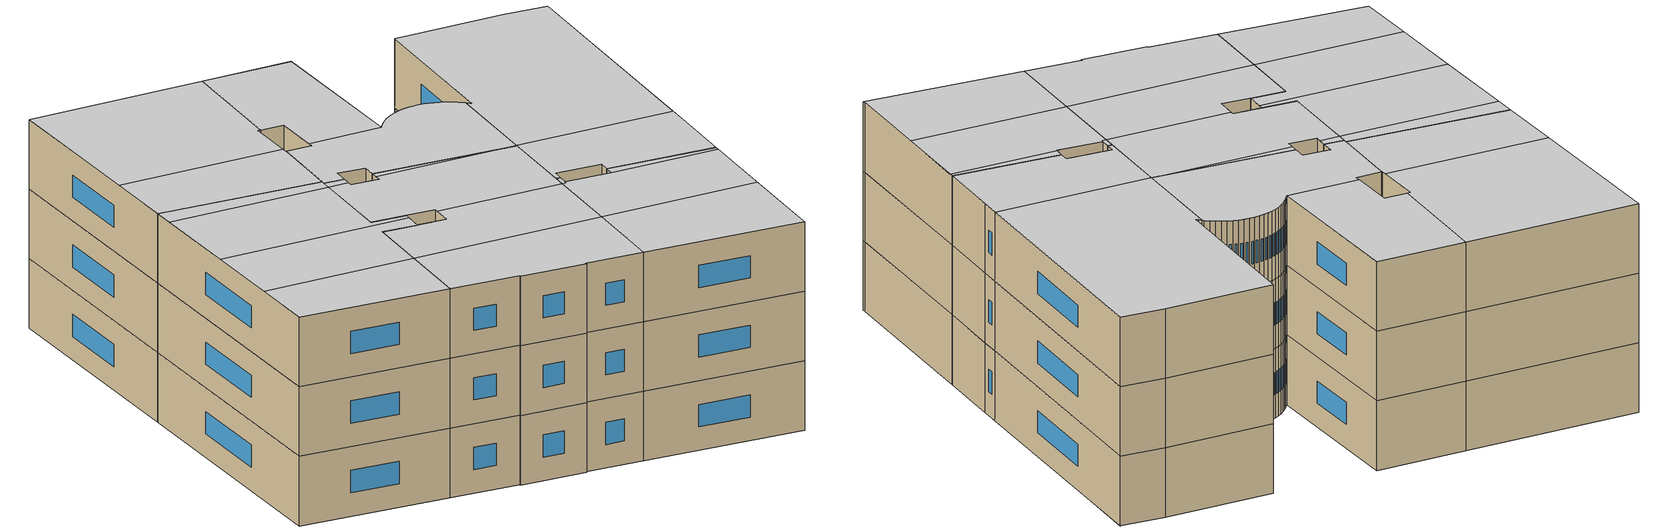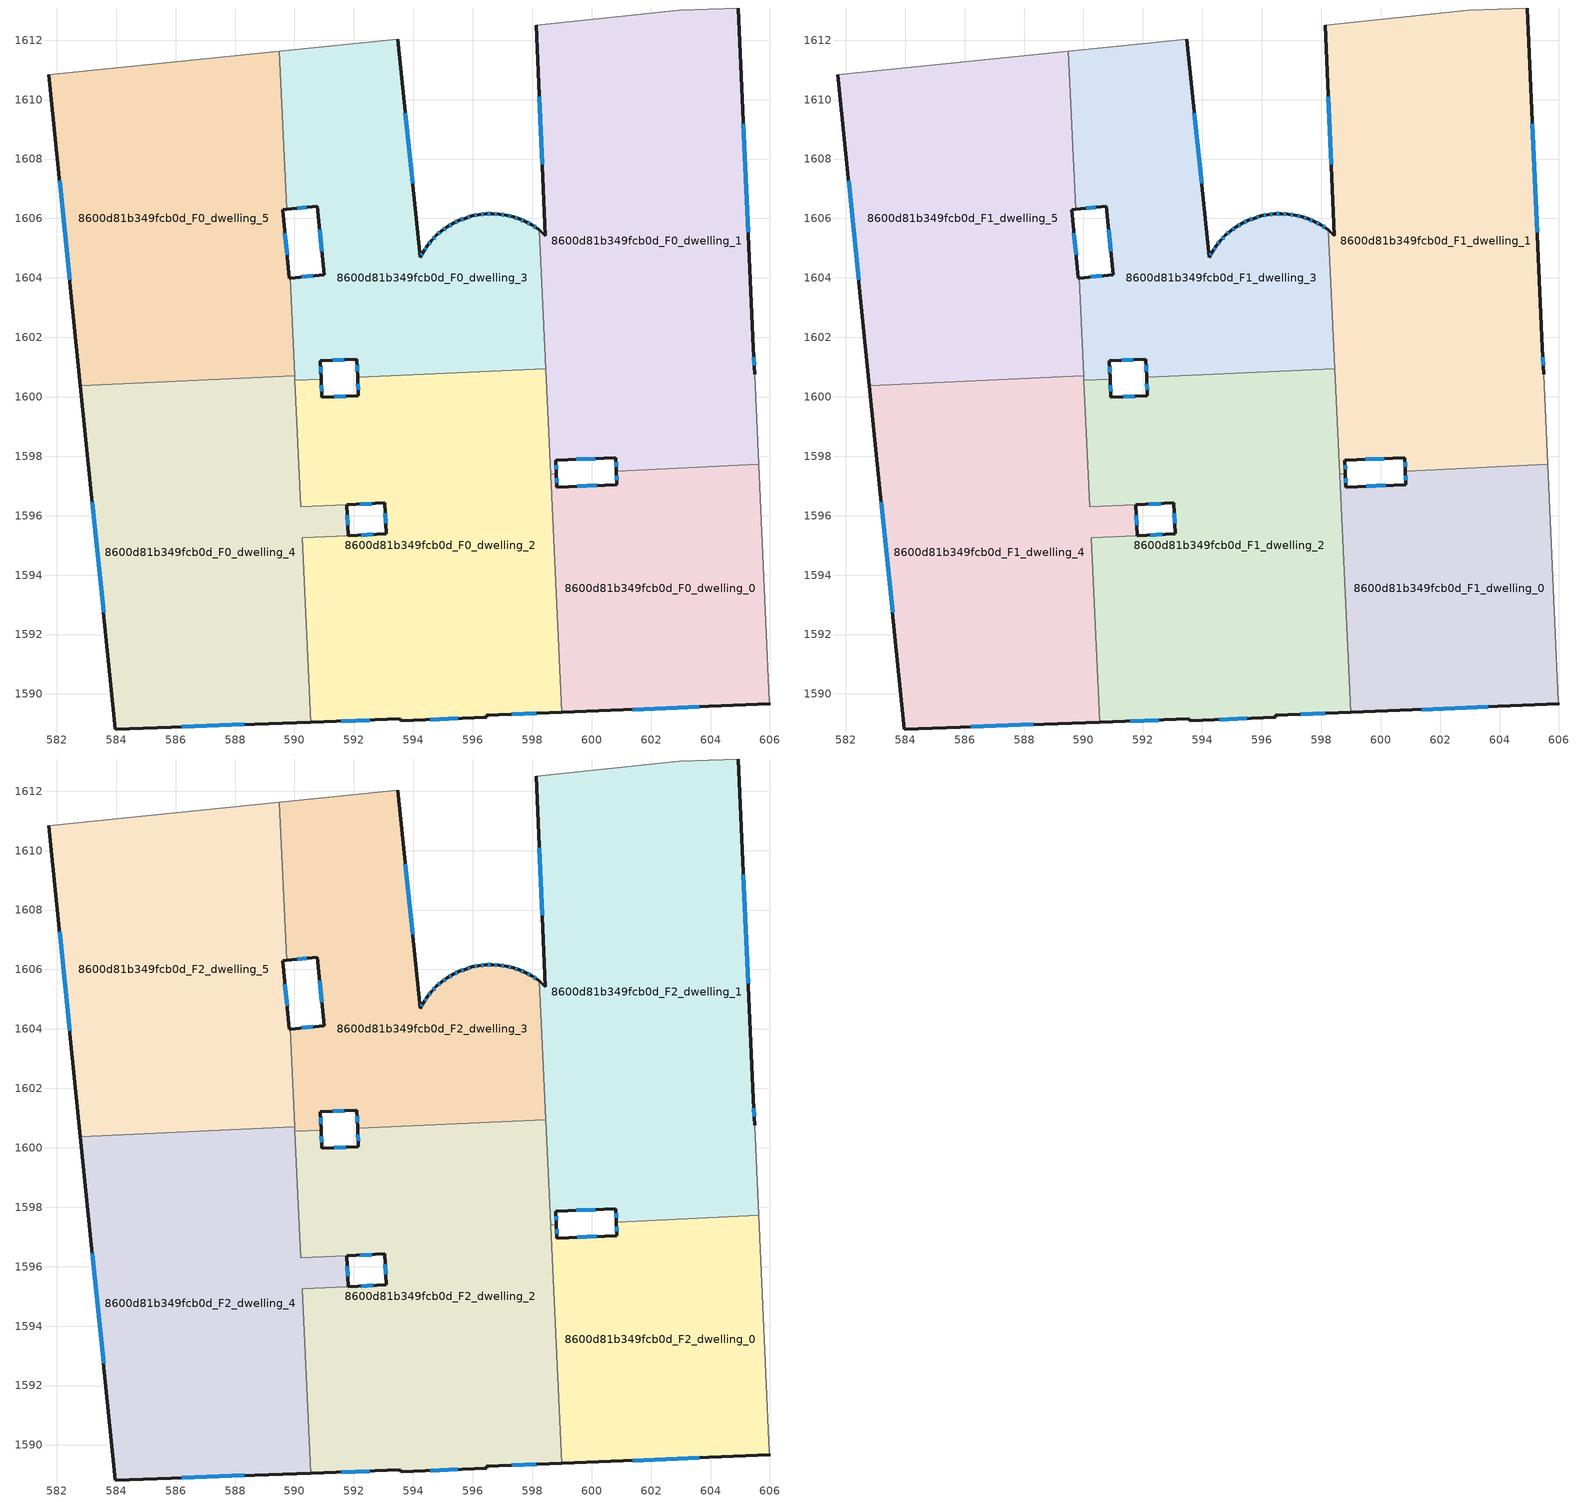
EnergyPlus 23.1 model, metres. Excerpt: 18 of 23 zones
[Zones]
8600d81b349fcb0d_F0_dwelling_0
 floor ground (EU_floor_Construction): 605.62,1597.72 605.98,1589.75 606.01,1589.67 598.99,1589.38 598.62,1597.4 598.81,1597.41 598.83,1596.96 600.85,1597.04 600.83,1597.5 z0
 wall outside (EU_wall_Construction): 600.83,1597.5 600.85,1597.04 598.83,1596.96 598.81,1597.41 / 598.99,1589.38 606.01,1589.67 z0:3
 wall to 8600d81b349fcb0d_F0_dwelling_1 (EU_wall_Construction): 605.62,1597.72 600.83,1597.5 / 598.81,1597.41 598.62,1597.4 z0:3
 wall adiabatic (EU_wall_Construction): 606.01,1589.67 605.98,1589.75 605.62,1597.72 z0:3
 wall to 8600d81b349fcb0d_F0_dwelling_2 (EU_wall_Construction): 598.62,1597.4 598.99,1589.38 z0:3
 window (EU_Window_Construction): 598.83,1597.11 598.82,1597.25 / 600.16,1597.02 599.52,1596.99 / 600.84,1597.35 600.84,1597.2 / 601.38,1589.48 603.62,1589.57 z1.02:1.98
8600d81b349fcb0d_F0_dwelling_1
 floor ground (EU_floor_Construction): 604.93,1613.08 605.44,1601.63 605.48,1600.76 605.62,1597.72 600.83,1597.5 600.81,1597.95 598.8,1597.86 598.81,1597.41 598.62,1597.4 598.23,1605.61 598.35,1605.51 598.44,1605.42 598.13,1612.5 602.94,1613 z0
 wall outside (EU_wall_Construction): 598.13,1612.5 598.44,1605.42 598.35,1605.51 598.23,1605.61 / 605.48,1600.76 605.44,1601.63 604.93,1613.08 / 598.81,1597.41 598.8,1597.86 600.81,1597.95 600.83,1597.5 z0:3
 wall adiabatic (EU_wall_Construction): 604.93,1613.08 602.94,1613 598.13,1612.5 / 605.62,1597.72 605.48,1600.76 z0:3
 wall to 8600d81b349fcb0d_F0_dwelling_3 (EU_wall_Construction): 598.23,1605.61 598.45,1600.95 z0:3
 wall to 8600d81b349fcb0d_F0_dwelling_2 (EU_wall_Construction): 598.45,1600.95 598.62,1597.4 z0:3
 window (EU_Window_Construction): 598.24,1610.1 598.34,1607.83 / 605.27,1605.53 605.1,1609.19 / 605.47,1601.06 605.46,1601.34 / 600.82,1597.8 600.83,1597.65 / 599.48,1597.89 600.13,1597.92 / 598.81,1597.56 598.8,1597.7 z1.02:1.98
8600d81b349fcb0d_F0_dwelling_2
 floor ground (EU_floor_Construction): 598.45,1600.95 598.99,1589.38 596.46,1589.28 596.48,1589.22 593.58,1589.1 593.56,1589.16 590.55,1589.05 590.26,1595.25 591.8,1595.33 593.09,1595.39 593.04,1596.43 590.21,1596.29 590.01,1600.56 590.9,1600.6 590.92,1599.98 592.15,1600.03 592.12,1600.66 z0
 wall outside (EU_wall_Construction): 591.76,1596.37 593.04,1596.43 593.09,1595.39 591.81,1595.33 / 592.12,1600.66 592.15,1600.03 590.92,1599.98 590.9,1600.6 / 590.55,1589.05 593.56,1589.16 593.58,1589.1 596.48,1589.22 596.46,1589.28 598.99,1589.38 z0:3
 wall to 8600d81b349fcb0d_F0_dwelling_4 (EU_wall_Construction): 590.21,1596.29 591.75,1596.37 / 590.01,1600.56 590.21,1596.3 / 591.8,1595.33 590.26,1595.25 590.55,1589.05 z0:3
 wall to 8600d81b349fcb0d_F0_dwelling_3 (EU_wall_Construction): 590.9,1600.6 590.01,1600.56 / 598.45,1600.95 592.12,1600.66 z0:3
 window (EU_Window_Construction): 592.65,1595.37 592.24,1595.35 / 593.06,1596.08 593.07,1595.74 / 592.2,1596.39 592.61,1596.41 / 590.91,1600.19 590.9,1600.39 / 591.73,1600.02 591.34,1600 / 592.13,1600.44 592.14,1600.24 / 597.32,1589.31 598.13,1589.35 / 594.57,1589.14 595.49,1589.18 / 591.57,1589.09 592.53,1589.12 z1.02:1.98
8600d81b349fcb0d_F0_dwelling_3
 floor ground (EU_floor_Construction): 593.48,1612.03 594.23,1604.69 594.34,1604.89 594.47,1605.08 594.62,1605.26 594.78,1605.43 594.95,1605.58 595.14,1605.71 595.34,1605.84 595.55,1605.94 595.76,1606.01 595.98,1606.09 596.2,1606.13 596.43,1606.16 596.66,1606.16 596.89,1606.14 597.12,1606.11 597.35,1606.05 597.57,1605.99 597.78,1605.89 597.98,1605.78 598.18,1605.66 598.23,1605.61 598.45,1600.95 592.12,1600.66 592.1,1601.27 590.87,1601.22 590.9,1600.6 590.01,1600.56 589.85,1603.99 591,1604.11 590.77,1606.41 589.74,1606.3 589.49,1611.62 z0
 wall outside (EU_wall_Construction): 589.74,1606.3 590.77,1606.41 591,1604.11 589.85,1603.99 / 598.23,1605.61 598.18,1605.66 597.98,1605.78 597.78,1605.89 597.57,1605.99 597.35,1606.05 597.12,1606.11 596.89,1606.14 596.66,1606.16 596.43,1606.16 596.2,1606.13 595.98,1606.09 595.76,1606.01 595.55,1605.94 595.34,1605.84 595.14,1605.71 594.95,1605.58 594.78,1605.43 594.62,1605.26 594.47,1605.08 594.34,1604.89 594.23,1604.69 593.48,1612.03 / 590.9,1600.6 590.87,1601.22 592.1,1601.27 592.12,1600.66 z0:3
 wall to 8600d81b349fcb0d_F0_dwelling_5 (EU_wall_Construction): 589.49,1611.62 589.74,1606.3 / 589.85,1603.99 590,1600.71 z0:3
 wall adiabatic (EU_wall_Construction): 593.48,1612.03 589.49,1611.62 z0:3
 wall to 8600d81b349fcb0d_F0_dwelling_4 (EU_wall_Construction): 590,1600.71 590.01,1600.56 z0:3
 window (EU_Window_Construction): 590.09,1606.34 590.42,1606.37 / 593.97,1607.19 593.74,1609.53 / 594.31,1604.82 594.27,1604.76 / 594.43,1605.02 594.39,1604.96 / 594.57,1605.2 594.52,1605.14 / 594.72,1605.37 594.67,1605.32 / 594.89,1605.53 594.84,1605.48 / 595.08,1605.67 595.02,1605.63 / 595.27,1605.8 595.21,1605.76 / 595.48,1605.91 595.41,1605.87 / 595.68,1605.99 595.62,1605.97 / 595.91,1606.06 595.83,1606.04 / 596.13,1606.12 596.06,1606.1 / 596.35,1606.15 596.28,1606.14 / 596.58,1606.16 596.51,1606.16 / 596.81,1606.15 596.74,1606.16 / 597.05,1606.12 596.97,1606.13 / 597.28,1606.07 597.2,1606.09 / 597.49,1606.01 597.43,1606.03 / 597.71,1605.92 597.64,1605.95 / 597.91,1605.82 597.85,1605.85 / 598.11,1605.7 598.05,1605.74 / 592.11,1601.06 592.12,1600.87 / 591.29,1601.24 591.68,1601.25 / 590.89,1600.81 590.88,1601.01 / 590.61,1604.07 590.24,1604.03 / 590.85,1605.63 590.92,1604.89 z1.02:1.98
8600d81b349fcb0d_F0_dwelling_4
 floor ground (EU_floor_Construction): 590,1600.71 590.21,1596.29 591.75,1596.37 591.8,1595.33 590.26,1595.25 590.55,1589.05 583.98,1588.82 582.8,1600.38 z0
 wall outside (EU_wall_Construction): 591.8,1595.33 591.75,1596.37 / 582.8,1600.38 583.98,1588.82 590.55,1589.05 z0:3
 wall to 8600d81b349fcb0d_F0_dwelling_5 (EU_wall_Construction): 590,1600.71 582.8,1600.38 z0:3
 window (EU_Window_Construction): 591.79,1595.68 591.77,1596.01 / 586.21,1588.9 588.31,1588.97 / 583.2,1596.45 583.58,1592.75 z1.02:1.98
8600d81b349fcb0d_F0_dwelling_5
 floor ground (EU_floor_Construction): 589.49,1611.62 589.74,1606.3 589.6,1606.29 589.83,1603.99 589.85,1603.99 590,1600.71 582.8,1600.38 581.73,1610.83 z0
 wall outside (EU_wall_Construction): 589.85,1603.99 589.83,1603.99 589.6,1606.29 589.74,1606.3 / 581.73,1610.83 582.8,1600.38 z0:3
 wall adiabatic (EU_wall_Construction): 589.49,1611.62 581.73,1610.83 z0:3
 window (EU_Window_Construction): 589.75,1604.77 589.68,1605.51 / 582.1,1607.27 582.44,1603.93 z1.02:1.98
8600d81b349fcb0d_F1_dwelling_0
 floor to 8600d81b349fcb0d_F0_dwelling_0 (EU_floor_Construction): 605.62,1597.72 605.98,1589.75 606.01,1589.67 598.99,1589.38 598.62,1597.4 598.81,1597.41 598.83,1596.96 600.85,1597.04 600.83,1597.5 z3
 wall outside (EU_wall_Construction): 600.83,1597.5 600.85,1597.04 598.83,1596.96 598.81,1597.41 / 598.99,1589.38 606.01,1589.67 z3:6
 wall to 8600d81b349fcb0d_F1_dwelling_1 (EU_wall_Construction): 605.62,1597.72 600.83,1597.5 / 598.81,1597.41 598.62,1597.4 z3:6
 wall adiabatic (EU_wall_Construction): 606.01,1589.67 605.98,1589.75 605.62,1597.72 z3:6
 wall to 8600d81b349fcb0d_F1_dwelling_2 (EU_wall_Construction): 598.62,1597.4 598.99,1589.38 z3:6
 window (EU_Window_Construction): 598.83,1597.11 598.82,1597.25 / 600.16,1597.02 599.52,1596.99 / 600.84,1597.35 600.84,1597.2 / 601.38,1589.48 603.62,1589.57 z4.02:4.98
8600d81b349fcb0d_F1_dwelling_1
 floor to 8600d81b349fcb0d_F0_dwelling_1 (EU_floor_Construction): 604.93,1613.08 605.44,1601.63 605.48,1600.76 605.62,1597.72 600.83,1597.5 600.81,1597.95 598.8,1597.86 598.81,1597.41 598.62,1597.4 598.23,1605.61 598.35,1605.51 598.44,1605.42 598.13,1612.5 602.94,1613 z3
 wall outside (EU_wall_Construction): 598.13,1612.5 598.44,1605.42 598.35,1605.51 598.23,1605.61 / 605.48,1600.76 605.44,1601.63 604.93,1613.08 / 598.81,1597.41 598.8,1597.86 600.81,1597.95 600.83,1597.5 z3:6
 wall adiabatic (EU_wall_Construction): 604.93,1613.08 602.94,1613 598.13,1612.5 / 605.62,1597.72 605.48,1600.76 z3:6
 wall to 8600d81b349fcb0d_F1_dwelling_3 (EU_wall_Construction): 598.23,1605.61 598.45,1600.95 z3:6
 wall to 8600d81b349fcb0d_F1_dwelling_2 (EU_wall_Construction): 598.45,1600.95 598.62,1597.4 z3:6
 window (EU_Window_Construction): 598.24,1610.1 598.34,1607.83 / 605.27,1605.53 605.1,1609.19 / 605.47,1601.06 605.46,1601.34 / 600.82,1597.8 600.83,1597.65 / 599.48,1597.89 600.13,1597.92 / 598.81,1597.56 598.8,1597.7 z4.02:4.98
8600d81b349fcb0d_F1_dwelling_2
 floor to 8600d81b349fcb0d_F0_dwelling_2 (EU_floor_Construction): 598.45,1600.95 598.99,1589.38 596.46,1589.28 596.48,1589.22 593.58,1589.1 593.56,1589.16 590.55,1589.05 590.26,1595.25 591.8,1595.33 593.09,1595.39 593.04,1596.43 590.21,1596.29 590.01,1600.56 590.9,1600.6 590.92,1599.98 592.15,1600.03 592.12,1600.66 z3
 wall outside (EU_wall_Construction): 591.76,1596.37 593.04,1596.43 593.09,1595.39 591.81,1595.33 / 592.12,1600.66 592.15,1600.03 590.92,1599.98 590.9,1600.6 / 590.55,1589.05 593.56,1589.16 593.58,1589.1 596.48,1589.22 596.46,1589.28 598.99,1589.38 z3:6
 wall to 8600d81b349fcb0d_F1_dwelling_4 (EU_wall_Construction): 590.21,1596.29 591.75,1596.37 / 590.01,1600.56 590.21,1596.3 / 591.8,1595.33 590.26,1595.25 590.55,1589.05 z3:6
 wall to 8600d81b349fcb0d_F1_dwelling_3 (EU_wall_Construction): 590.9,1600.6 590.01,1600.56 / 598.45,1600.95 592.12,1600.66 z3:6
 window (EU_Window_Construction): 592.65,1595.37 592.24,1595.35 / 593.06,1596.08 593.07,1595.74 / 592.2,1596.39 592.61,1596.41 / 590.91,1600.19 590.9,1600.39 / 591.73,1600.02 591.34,1600 / 592.13,1600.44 592.14,1600.24 / 597.32,1589.31 598.13,1589.35 / 594.57,1589.14 595.49,1589.18 / 591.57,1589.09 592.53,1589.12 z4.02:4.98
8600d81b349fcb0d_F1_dwelling_3
 floor to 8600d81b349fcb0d_F0_dwelling_3 (EU_floor_Construction): 593.48,1612.03 594.23,1604.69 594.34,1604.89 594.47,1605.08 594.62,1605.26 594.78,1605.43 594.95,1605.58 595.14,1605.71 595.34,1605.84 595.55,1605.94 595.76,1606.01 595.98,1606.09 596.2,1606.13 596.43,1606.16 596.66,1606.16 596.89,1606.14 597.12,1606.11 597.35,1606.05 597.57,1605.99 597.78,1605.89 597.98,1605.78 598.18,1605.66 598.23,1605.61 598.45,1600.95 592.12,1600.66 592.1,1601.27 590.87,1601.22 590.9,1600.6 590.01,1600.56 589.85,1603.99 591,1604.11 590.77,1606.41 589.74,1606.3 589.49,1611.62 z3
 wall outside (EU_wall_Construction): 589.74,1606.3 590.77,1606.41 591,1604.11 589.85,1603.99 / 598.23,1605.61 598.18,1605.66 597.98,1605.78 597.78,1605.89 597.57,1605.99 597.35,1606.05 597.12,1606.11 596.89,1606.14 596.66,1606.16 596.43,1606.16 596.2,1606.13 595.98,1606.09 595.76,1606.01 595.55,1605.94 595.34,1605.84 595.14,1605.71 594.95,1605.58 594.78,1605.43 594.62,1605.26 594.47,1605.08 594.34,1604.89 594.23,1604.69 593.48,1612.03 / 590.9,1600.6 590.87,1601.22 592.1,1601.27 592.12,1600.66 z3:6
 wall to 8600d81b349fcb0d_F1_dwelling_5 (EU_wall_Construction): 589.49,1611.62 589.74,1606.3 / 589.85,1603.99 590,1600.71 z3:6
 wall adiabatic (EU_wall_Construction): 593.48,1612.03 589.49,1611.62 z3:6
 wall to 8600d81b349fcb0d_F1_dwelling_4 (EU_wall_Construction): 590,1600.71 590.01,1600.56 z3:6
 window (EU_Window_Construction): 590.09,1606.34 590.42,1606.37 / 593.97,1607.19 593.74,1609.53 / 594.31,1604.82 594.27,1604.76 / 594.43,1605.02 594.39,1604.96 / 594.57,1605.2 594.52,1605.14 / 594.72,1605.37 594.67,1605.32 / 594.89,1605.53 594.84,1605.48 / 595.08,1605.67 595.02,1605.63 / 595.27,1605.8 595.21,1605.76 / 595.48,1605.91 595.41,1605.87 / 595.68,1605.99 595.62,1605.97 / 595.91,1606.06 595.83,1606.04 / 596.13,1606.12 596.06,1606.1 / 596.35,1606.15 596.28,1606.14 / 596.58,1606.16 596.51,1606.16 / 596.81,1606.15 596.74,1606.16 / 597.05,1606.12 596.97,1606.13 / 597.28,1606.07 597.2,1606.09 / 597.49,1606.01 597.43,1606.03 / 597.71,1605.92 597.64,1605.95 / 597.91,1605.82 597.85,1605.85 / 598.11,1605.7 598.05,1605.74 / 592.11,1601.06 592.12,1600.87 / 591.29,1601.24 591.68,1601.25 / 590.89,1600.81 590.88,1601.01 / 590.61,1604.07 590.24,1604.03 / 590.85,1605.63 590.92,1604.89 z4.02:4.98
8600d81b349fcb0d_F1_dwelling_4
 floor to 8600d81b349fcb0d_F0_dwelling_4 (EU_floor_Construction): 590,1600.71 590.21,1596.29 591.75,1596.37 591.8,1595.33 590.26,1595.25 590.55,1589.05 583.98,1588.82 582.8,1600.38 z3
 wall outside (EU_wall_Construction): 591.8,1595.33 591.75,1596.37 / 582.8,1600.38 583.98,1588.82 590.55,1589.05 z3:6
 wall to 8600d81b349fcb0d_F1_dwelling_5 (EU_wall_Construction): 590,1600.71 582.8,1600.38 z3:6
 window (EU_Window_Construction): 591.79,1595.68 591.77,1596.01 / 586.21,1588.9 588.31,1588.97 / 583.2,1596.45 583.58,1592.75 z4.02:4.98
8600d81b349fcb0d_F1_dwelling_5
 floor to 8600d81b349fcb0d_F0_dwelling_5 (EU_floor_Construction): 589.49,1611.62 589.74,1606.3 589.6,1606.29 589.83,1603.99 589.85,1603.99 590,1600.71 582.8,1600.38 581.73,1610.83 z3
 wall outside (EU_wall_Construction): 589.85,1603.99 589.83,1603.99 589.6,1606.29 589.74,1606.3 / 581.73,1610.83 582.8,1600.38 z3:6
 wall adiabatic (EU_wall_Construction): 589.49,1611.62 581.73,1610.83 z3:6
 window (EU_Window_Construction): 589.75,1604.77 589.68,1605.51 / 582.1,1607.27 582.44,1603.93 z4.02:4.98
8600d81b349fcb0d_F2_dwelling_0
 floor to 8600d81b349fcb0d_F1_dwelling_0 (EU_floor_Construction): 605.62,1597.72 605.98,1589.75 606.01,1589.67 598.99,1589.38 598.62,1597.4 598.81,1597.41 598.83,1596.96 600.85,1597.04 600.83,1597.5 z6
 wall outside (EU_wall_Construction): 600.83,1597.5 600.85,1597.04 598.83,1596.96 598.81,1597.41 / 598.99,1589.38 606.01,1589.67 z6:9
 wall to 8600d81b349fcb0d_F2_dwelling_1 (EU_wall_Construction): 605.62,1597.72 600.83,1597.5 / 598.81,1597.41 598.62,1597.4 z6:9
 wall adiabatic (EU_wall_Construction): 606.01,1589.67 605.98,1589.75 605.62,1597.72 z6:9
 wall to 8600d81b349fcb0d_F2_dwelling_2 (EU_wall_Construction): 598.62,1597.4 598.99,1589.38 z6:9
 window (EU_Window_Construction): 598.83,1597.11 598.82,1597.25 / 600.16,1597.02 599.52,1596.99 / 600.84,1597.35 600.84,1597.2 / 601.38,1589.48 603.62,1589.57 z7.02:7.98
 ceiling to 8600d81b349fcb0d_F3_dwelling_0 (EU_floor_Construction): 606.01,1589.66 605.98,1589.75 605.79,1593.94 598.81,1593.23 598.99,1589.38 z9
 ceiling to 8600d81b349fcb0d_F3_dwelling_1 (EU_floor_Construction): 605.79,1593.94 605.63,1597.54 600.85,1597.05 598.83,1596.96 598.84,1596.85 598.64,1596.83 598.81,1593.23 z9
 ceiling to 8600d81b349fcb0d_F3_dwelling_2 (EU_floor_Construction): 598.84,1596.85 598.81,1597.4 598.62,1597.4 598.64,1596.83 z9; 605.63,1597.54 605.62,1597.72 600.83,1597.5 600.85,1597.05 z9
 ceiling adiabatic (EU_roof_Construction): 605.63,1597.54 600.85,1597.05 600.83,1597.5 600.85,1597.04 z9
8600d81b349fcb0d_F2_dwelling_1
 floor to 8600d81b349fcb0d_F1_dwelling_1 (EU_floor_Construction): 604.93,1613.08 605.44,1601.63 605.48,1600.76 605.62,1597.72 600.83,1597.5 600.81,1597.95 598.8,1597.86 598.81,1597.41 598.62,1597.4 598.23,1605.61 598.35,1605.51 598.44,1605.42 598.13,1612.5 602.94,1613 z6
 wall outside (EU_wall_Construction): 598.13,1612.5 598.44,1605.42 598.35,1605.51 598.23,1605.61 / 605.48,1600.76 605.44,1601.63 604.93,1613.08 / 598.81,1597.41 598.8,1597.86 600.81,1597.95 600.83,1597.5 z6:9
 wall adiabatic (EU_wall_Construction): 604.93,1613.08 602.94,1613 598.13,1612.5 / 605.62,1597.72 605.48,1600.76 z6:9
 wall to 8600d81b349fcb0d_F2_dwelling_3 (EU_wall_Construction): 598.23,1605.61 598.45,1600.95 z6:9
 wall to 8600d81b349fcb0d_F2_dwelling_2 (EU_wall_Construction): 598.45,1600.95 598.62,1597.4 z6:9
 window (EU_Window_Construction): 598.24,1610.1 598.34,1607.83 / 605.27,1605.53 605.1,1609.19 / 605.47,1601.06 605.46,1601.34 / 600.82,1597.8 600.83,1597.65 / 599.48,1597.89 600.13,1597.92 / 598.81,1597.56 598.8,1597.7 z7.02:7.98
 ceiling to 8600d81b349fcb0d_F3_dwelling_3 (EU_floor_Construction): 605.44,1601.68 604.93,1613.08 602.94,1613 598.13,1612.5 598.44,1605.42 598.35,1605.51 598.23,1605.61 598.45,1600.98 z9
 ceiling to 8600d81b349fcb0d_F3_dwelling_2 (EU_floor_Construction): 605.62,1597.72 605.48,1600.76 605.44,1601.63 605.44,1601.68 598.45,1600.98 598.62,1597.4 598.81,1597.4 598.8,1597.86 600.81,1597.95 600.83,1597.5 z9
8600d81b349fcb0d_F2_dwelling_2
 floor to 8600d81b349fcb0d_F1_dwelling_2 (EU_floor_Construction): 598.45,1600.95 598.99,1589.38 596.46,1589.28 596.48,1589.22 593.58,1589.1 593.56,1589.16 590.55,1589.05 590.26,1595.25 591.8,1595.33 593.09,1595.39 593.04,1596.43 590.21,1596.29 590.01,1600.56 590.9,1600.6 590.92,1599.98 592.15,1600.03 592.12,1600.66 z6
 wall outside (EU_wall_Construction): 591.76,1596.37 593.04,1596.43 593.09,1595.39 591.81,1595.33 / 592.12,1600.66 592.15,1600.03 590.92,1599.98 590.9,1600.6 / 590.55,1589.05 593.56,1589.16 593.58,1589.1 596.48,1589.22 596.46,1589.28 598.99,1589.38 z6:9
 wall to 8600d81b349fcb0d_F2_dwelling_4 (EU_wall_Construction): 590.21,1596.29 591.75,1596.37 / 590.01,1600.56 590.21,1596.3 / 591.8,1595.33 590.26,1595.25 590.55,1589.05 z6:9
 wall to 8600d81b349fcb0d_F2_dwelling_3 (EU_wall_Construction): 590.9,1600.6 590.01,1600.56 / 598.45,1600.95 592.12,1600.66 z6:9
 window (EU_Window_Construction): 592.65,1595.37 592.24,1595.35 / 593.06,1596.08 593.07,1595.74 / 592.2,1596.39 592.61,1596.41 / 590.91,1600.19 590.9,1600.39 / 591.73,1600.02 591.34,1600 / 592.13,1600.44 592.14,1600.24 / 597.32,1589.31 598.13,1589.35 / 594.57,1589.14 595.49,1589.18 / 591.57,1589.09 592.53,1589.12 z7.02:7.98
 ceiling to 8600d81b349fcb0d_F3_dwelling_1 (EU_floor_Construction): 598.81,1593.23 598.64,1596.83 593.05,1596.27 593.09,1595.39 591.8,1595.33 590.26,1595.25 590.39,1592.38 z9
 ceiling to 8600d81b349fcb0d_F3_dwelling_0 (EU_floor_Construction): 598.99,1589.38 598.81,1593.23 590.39,1592.38 590.55,1589.05 593.56,1589.16 593.58,1589.1 596.48,1589.22 596.46,1589.28 z9
 ceiling to 8600d81b349fcb0d_F3_dwelling_2 (EU_floor_Construction): 598.64,1596.83 598.45,1600.95 597.99,1600.93 592.14,1600.34 592.15,1600.03 590.92,1599.98 590.91,1600.21 590.03,1600.12 590.21,1596.3 593.04,1596.43 593.05,1596.27 z9
 ceiling to 8600d81b349fcb0d_F3_dwelling_3 (EU_floor_Construction): 597.99,1600.93 592.12,1600.66 592.14,1600.34 z9; 590.91,1600.21 590.89,1600.6 590.01,1600.56 590.03,1600.12 z9
8600d81b349fcb0d_F2_dwelling_3
 floor to 8600d81b349fcb0d_F1_dwelling_3 (EU_floor_Construction): 593.48,1612.03 594.23,1604.69 594.34,1604.89 594.47,1605.08 594.62,1605.26 594.78,1605.43 594.95,1605.58 595.14,1605.71 595.34,1605.84 595.55,1605.94 595.76,1606.01 595.98,1606.09 596.2,1606.13 596.43,1606.16 596.66,1606.16 596.89,1606.14 597.12,1606.11 597.35,1606.05 597.57,1605.99 597.78,1605.89 597.98,1605.78 598.18,1605.66 598.23,1605.61 598.45,1600.95 592.12,1600.66 592.1,1601.27 590.87,1601.22 590.9,1600.6 590.01,1600.56 589.85,1603.99 591,1604.11 590.77,1606.41 589.74,1606.3 589.49,1611.62 z6
 wall outside (EU_wall_Construction): 589.74,1606.3 590.77,1606.41 591,1604.11 589.85,1603.99 / 598.23,1605.61 598.18,1605.66 597.98,1605.78 597.78,1605.89 597.57,1605.99 597.35,1606.05 597.12,1606.11 596.89,1606.14 596.66,1606.16 596.43,1606.16 596.2,1606.13 595.98,1606.09 595.76,1606.01 595.55,1605.94 595.34,1605.84 595.14,1605.71 594.95,1605.58 594.78,1605.43 594.62,1605.26 594.47,1605.08 594.34,1604.89 594.23,1604.69 593.48,1612.03 / 590.9,1600.6 590.87,1601.22 592.1,1601.27 592.12,1600.66 z6:9
 wall to 8600d81b349fcb0d_F2_dwelling_5 (EU_wall_Construction): 589.49,1611.62 589.74,1606.3 / 589.85,1603.99 590,1600.71 z6:9
 wall adiabatic (EU_wall_Construction): 593.48,1612.03 589.49,1611.62 z6:9
 wall to 8600d81b349fcb0d_F2_dwelling_4 (EU_wall_Construction): 590,1600.71 590.01,1600.56 z6:9
 window (EU_Window_Construction): 590.09,1606.34 590.42,1606.37 / 593.97,1607.19 593.74,1609.53 / 594.31,1604.82 594.27,1604.76 / 594.43,1605.02 594.39,1604.96 / 594.57,1605.2 594.52,1605.14 / 594.72,1605.37 594.67,1605.32 / 594.89,1605.53 594.84,1605.48 / 595.08,1605.67 595.02,1605.63 / 595.27,1605.8 595.21,1605.76 / 595.48,1605.91 595.41,1605.87 / 595.68,1605.99 595.62,1605.97 / 595.91,1606.06 595.83,1606.04 / 596.13,1606.12 596.06,1606.1 / 596.35,1606.15 596.28,1606.14 / 596.58,1606.16 596.51,1606.16 / 596.81,1606.15 596.74,1606.16 / 597.05,1606.12 596.97,1606.13 / 597.28,1606.07 597.2,1606.09 / 597.49,1606.01 597.43,1606.03 / 597.71,1605.92 597.64,1605.95 / 597.91,1605.82 597.85,1605.85 / 598.11,1605.7 598.05,1605.74 / 592.11,1601.06 592.12,1600.87 / 591.29,1601.24 591.68,1601.25 / 590.89,1600.81 590.88,1601.01 / 590.61,1604.07 590.24,1604.03 / 590.85,1605.63 590.92,1604.89 z7.02:7.98
 ceiling to 8600d81b349fcb0d_F3_dwelling_4 (EU_floor_Construction): 594.23,1604.69 593.48,1612.03 589.49,1611.62 589.74,1606.3 590.77,1606.41 590.97,1604.36 z9
 ceiling to 8600d81b349fcb0d_F3_dwelling_3 (EU_floor_Construction): 598.45,1600.98 598.23,1605.61 598.18,1605.66 597.98,1605.78 597.78,1605.89 597.57,1605.99 597.35,1606.05 597.12,1606.11 596.89,1606.14 596.66,1606.16 596.43,1606.16 596.2,1606.13 595.98,1606.09 595.76,1606.01 595.55,1605.94 595.34,1605.84 595.14,1605.71 594.95,1605.58 594.78,1605.43 594.62,1605.26 594.47,1605.08 594.34,1604.89 594.23,1604.69 590.97,1604.36 591,1604.11 589.85,1603.99 590.01,1600.56 590.89,1600.6 590.87,1601.22 592.1,1601.27 592.12,1600.66 597.99,1600.93 z9
8600d81b349fcb0d_F2_dwelling_4
 floor to 8600d81b349fcb0d_F1_dwelling_4 (EU_floor_Construction): 590,1600.71 590.21,1596.29 591.75,1596.37 591.8,1595.33 590.26,1595.25 590.55,1589.05 583.98,1588.82 582.8,1600.38 z6
 wall outside (EU_wall_Construction): 591.8,1595.33 591.75,1596.37 / 582.8,1600.38 583.98,1588.82 590.55,1589.05 z6:9
 wall to 8600d81b349fcb0d_F2_dwelling_5 (EU_wall_Construction): 590,1600.71 582.8,1600.38 z6:9
 window (EU_Window_Construction): 591.79,1595.68 591.77,1596.01 / 586.21,1588.9 588.31,1588.97 / 583.2,1596.45 583.58,1592.75 z7.02:7.98
 ceiling to 8600d81b349fcb0d_F3_dwelling_2 (EU_floor_Construction): 591.76,1596.14 591.75,1596.37 590.21,1596.29 590.03,1600.12 582.9,1599.4 583.32,1595.28 z9
 ceiling to 8600d81b349fcb0d_F3_dwelling_1 (EU_floor_Construction): 590.39,1592.38 590.26,1595.25 591.8,1595.33 591.76,1596.14 583.32,1595.28 583.68,1591.7 z9
 ceiling to 8600d81b349fcb0d_F3_dwelling_0 (EU_floor_Construction): 590.55,1589.05 590.39,1592.38 583.68,1591.7 583.98,1588.82 z9
 ceiling to 8600d81b349fcb0d_F3_dwelling_3 (EU_floor_Construction): 590.03,1600.12 590,1600.71 582.8,1600.38 582.9,1599.4 z9
8600d81b349fcb0d_F2_dwelling_5
 floor to 8600d81b349fcb0d_F1_dwelling_5 (EU_floor_Construction): 589.49,1611.62 589.74,1606.3 589.6,1606.29 589.83,1603.99 589.85,1603.99 590,1600.71 582.8,1600.38 581.73,1610.83 z6
 wall outside (EU_wall_Construction): 589.85,1603.99 589.83,1603.99 589.6,1606.29 589.74,1606.3 / 581.73,1610.83 582.8,1600.38 z6:9
 wall adiabatic (EU_wall_Construction): 589.49,1611.62 581.73,1610.83 z6:9
 window (EU_Window_Construction): 589.75,1604.77 589.68,1605.51 / 582.1,1607.27 582.44,1603.93 z7.02:7.98
 ceiling to 8600d81b349fcb0d_F3_dwelling_4 (EU_floor_Construction): 589.81,1604.24 589.6,1606.29 589.74,1606.3 589.49,1611.62 581.73,1610.83 582.48,1603.5 z9
 ceiling to 8600d81b349fcb0d_F3_dwelling_3 (EU_floor_Construction): 590,1600.71 589.85,1603.99 589.83,1603.99 589.81,1604.24 582.48,1603.5 582.8,1600.38 z9
shading: 605.2,1606.56 604.93,1613.08 z0:2.8
[Building]
EU S2 Campaign: North Axis=0; Terrain=City; Solar Distribution=FullExterior
[Site:Location]
Vienna: Latitude=48; Longitude=16.5; Time Zone=1; Elevation=183
[SizingPeriod:WeatherFileDays]
AnnualSizingPeriod: Begin Month=1; Begin Day of Month=1; End Month=12; End Day of Month=31; Day of Week for Start Day=Monday; Use Weather File Daylight Saving Period=No; Use Weather File Rain and Snow Indicators=No
[MATERIAL]
EU_InternalMass_Material: Roughness=MediumRough; Thickness=0.1; Conductivity=1; Density=1800; Specific Heat=900; Thermal Absorptance=0.9; Solar Absorptance=0.7; Visible Absorptance=0.7
[MATERIAL:NOMASS] Roughness=MediumRough; Thermal Absorptance=0.9; Solar Absorptance=0.7; Visible Absorptance=0.7
Name | Thermal Resistance
EU_wall_NoMass | 0.942466
EU_roof_NoMass | 0.551687
EU_floor_NoMass | 0.66527
[WINDOWMATERIAL:SIMPLEGLAZINGSYSTEM]
EU_Window_SimpleGlazing: UFactor=2.03367; Solar Heat Gain Coefficient=0.65; Visible Transmittance=0.65
[CONSTRUCTION]
EU_wall_Construction: EU_wall_NoMass
EU_roof_Construction: EU_roof_NoMass
EU_floor_Construction: EU_floor_NoMass
EU_Window_Construction: EU_Window_SimpleGlazing
EU_InternalMass_Construction: EU_InternalMass_Material
[ZONE] Type=1; Multiplier=1; Ceiling Height=autocalculate; Floor Area=autocalculate; Part of Total Floor Area=Yes
Name | Volume
8600d81b349fcb0d_F0_dwelling_0; 8600d81b349fcb0d_F1_dwelling_0; 8600d81b349fcb0d_F2_dwelling_0 | 166.345
8600d81b349fcb0d_F0_dwelling_1; 8600d81b349fcb0d_F1_dwelling_1; 8600d81b349fcb0d_F2_dwelling_1 | 314.823
8600d81b349fcb0d_F0_dwelling_2; 8600d81b349fcb0d_F1_dwelling_2; 8600d81b349fcb0d_F2_dwelling_2 | 282.223
8600d81b349fcb0d_F0_dwelling_3; 8600d81b349fcb0d_F1_dwelling_3; 8600d81b349fcb0d_F2_dwelling_3 | 194.119
8600d81b349fcb0d_F0_dwelling_4; 8600d81b349fcb0d_F1_dwelling_4; 8600d81b349fcb0d_F2_dwelling_4 | 245.448
8600d81b349fcb0d_F0_dwelling_5; 8600d81b349fcb0d_F1_dwelling_5; 8600d81b349fcb0d_F2_dwelling_5 | 240.6
[INTERNALMASS] Construction=EU_InternalMass_Construction
Name | Zone or ZoneList | Surface Area
8600d81b349fcb0d_F0_dwelling_0_EU_InternalMass | 8600d81b349fcb0d_F0_dwelling_0 | 55.4482
8600d81b349fcb0d_F0_dwelling_1_EU_InternalMass | 8600d81b349fcb0d_F0_dwelling_1 | 104.941
8600d81b349fcb0d_F0_dwelling_2_EU_InternalMass | 8600d81b349fcb0d_F0_dwelling_2 | 94.0779
8600d81b349fcb0d_F0_dwelling_3_EU_InternalMass | 8600d81b349fcb0d_F0_dwelling_3 | 64.7068
8600d81b349fcb0d_F0_dwelling_4_EU_InternalMass | 8600d81b349fcb0d_F0_dwelling_4 | 81.816
8600d81b349fcb0d_F0_dwelling_5_EU_InternalMass | 8600d81b349fcb0d_F0_dwelling_5 | 80.2002
8600d81b349fcb0d_F1_dwelling_0_EU_InternalMass | 8600d81b349fcb0d_F1_dwelling_0 | 55.4482
8600d81b349fcb0d_F1_dwelling_1_EU_InternalMass | 8600d81b349fcb0d_F1_dwelling_1 | 104.941
8600d81b349fcb0d_F1_dwelling_2_EU_InternalMass | 8600d81b349fcb0d_F1_dwelling_2 | 94.0779
8600d81b349fcb0d_F1_dwelling_3_EU_InternalMass | 8600d81b349fcb0d_F1_dwelling_3 | 64.7068
8600d81b349fcb0d_F1_dwelling_4_EU_InternalMass | 8600d81b349fcb0d_F1_dwelling_4 | 81.816
8600d81b349fcb0d_F1_dwelling_5_EU_InternalMass | 8600d81b349fcb0d_F1_dwelling_5 | 80.2002
8600d81b349fcb0d_F2_dwelling_0_EU_InternalMass | 8600d81b349fcb0d_F2_dwelling_0 | 55.4482
8600d81b349fcb0d_F2_dwelling_1_EU_InternalMass | 8600d81b349fcb0d_F2_dwelling_1 | 104.941
8600d81b349fcb0d_F2_dwelling_2_EU_InternalMass | 8600d81b349fcb0d_F2_dwelling_2 | 94.0779
8600d81b349fcb0d_F2_dwelling_3_EU_InternalMass | 8600d81b349fcb0d_F2_dwelling_3 | 64.7068
8600d81b349fcb0d_F2_dwelling_4_EU_InternalMass | 8600d81b349fcb0d_F2_dwelling_4 | 81.816
8600d81b349fcb0d_F2_dwelling_5_EU_InternalMass | 8600d81b349fcb0d_F2_dwelling_5 | 80.2002
[OTHEREQUIPMENT] Fuel Type=Electricity; Design Level Calculation Method=Watts/Area; Power per Zone Floor Area=1; Fraction Latent=0; Fraction Radiant=0; Fraction Lost=0; Carbon Dioxide Generation Rate=0; EndUse Subcategory=EU_Step8_InternalGains
Name | Zone or ZoneList or Space or SpaceList | Schedule
EU_Step8_InternalGain_8600d81b349fcb0d_F0_dwelling_0_f000 | 8600d81b349fcb0d_F0_dwelling_0 | EU_Step8_GainSchedule_8600d81b349fcb0d_F0_dwelling_0_f000
EU_Step8_InternalGain_8600d81b349fcb0d_F0_dwelling_1_f000 | 8600d81b349fcb0d_F0_dwelling_1 | EU_Step8_GainSchedule_8600d81b349fcb0d_F0_dwelling_1_f000
EU_Step8_InternalGain_8600d81b349fcb0d_F0_dwelling_2_f000 | 8600d81b349fcb0d_F0_dwelling_2 | EU_Step8_GainSchedule_8600d81b349fcb0d_F0_dwelling_2_f000
EU_Step8_InternalGain_8600d81b349fcb0d_F0_dwelling_3_f000 | 8600d81b349fcb0d_F0_dwelling_3 | EU_Step8_GainSchedule_8600d81b349fcb0d_F0_dwelling_3_f000
EU_Step8_InternalGain_8600d81b349fcb0d_F0_dwelling_4_f000 | 8600d81b349fcb0d_F0_dwelling_4 | EU_Step8_GainSchedule_8600d81b349fcb0d_F0_dwelling_4_f000
EU_Step8_InternalGain_8600d81b349fcb0d_F0_dwelling_5_f000 | 8600d81b349fcb0d_F0_dwelling_5 | EU_Step8_GainSchedule_8600d81b349fcb0d_F0_dwelling_5_f000
EU_Step8_InternalGain_8600d81b349fcb0d_F1_dwelling_0_f000 | 8600d81b349fcb0d_F1_dwelling_0 | EU_Step8_GainSchedule_8600d81b349fcb0d_F1_dwelling_0_f000
EU_Step8_InternalGain_8600d81b349fcb0d_F1_dwelling_1_f000 | 8600d81b349fcb0d_F1_dwelling_1 | EU_Step8_GainSchedule_8600d81b349fcb0d_F1_dwelling_1_f000
EU_Step8_InternalGain_8600d81b349fcb0d_F1_dwelling_2_f000 | 8600d81b349fcb0d_F1_dwelling_2 | EU_Step8_GainSchedule_8600d81b349fcb0d_F1_dwelling_2_f000
EU_Step8_InternalGain_8600d81b349fcb0d_F1_dwelling_3_f000 | 8600d81b349fcb0d_F1_dwelling_3 | EU_Step8_GainSchedule_8600d81b349fcb0d_F1_dwelling_3_f000
EU_Step8_InternalGain_8600d81b349fcb0d_F1_dwelling_4_f000 | 8600d81b349fcb0d_F1_dwelling_4 | EU_Step8_GainSchedule_8600d81b349fcb0d_F1_dwelling_4_f000
EU_Step8_InternalGain_8600d81b349fcb0d_F1_dwelling_5_f000 | 8600d81b349fcb0d_F1_dwelling_5 | EU_Step8_GainSchedule_8600d81b349fcb0d_F1_dwelling_5_f000
EU_Step8_InternalGain_8600d81b349fcb0d_F2_dwelling_0_f000 | 8600d81b349fcb0d_F2_dwelling_0 | EU_Step8_GainSchedule_8600d81b349fcb0d_F2_dwelling_0_f000
EU_Step8_InternalGain_8600d81b349fcb0d_F2_dwelling_1_f000 | 8600d81b349fcb0d_F2_dwelling_1 | EU_Step8_GainSchedule_8600d81b349fcb0d_F2_dwelling_1_f000
EU_Step8_InternalGain_8600d81b349fcb0d_F2_dwelling_2_f000 | 8600d81b349fcb0d_F2_dwelling_2 | EU_Step8_GainSchedule_8600d81b349fcb0d_F2_dwelling_2_f000
EU_Step8_InternalGain_8600d81b349fcb0d_F2_dwelling_3_f000 | 8600d81b349fcb0d_F2_dwelling_3 | EU_Step8_GainSchedule_8600d81b349fcb0d_F2_dwelling_3_f000
EU_Step8_InternalGain_8600d81b349fcb0d_F2_dwelling_4_f000 | 8600d81b349fcb0d_F2_dwelling_4 | EU_Step8_GainSchedule_8600d81b349fcb0d_F2_dwelling_4_f000
EU_Step8_InternalGain_8600d81b349fcb0d_F2_dwelling_5_f000 | 8600d81b349fcb0d_F2_dwelling_5 | EU_Step8_GainSchedule_8600d81b349fcb0d_F2_dwelling_5_f000
[ZONEVENTILATION:DESIGNFLOWRATE] Schedule=EU_AlwaysOn; Design Flow Rate Calculation Method=AirChanges/Hour; Air Changes per Hour=0.530523; Ventilation Type=Natural; Fan Pressure Rise=0; Fan Total Efficiency=1; Constant Term Coefficient=1; Temperature Term Coefficient=0; Velocity Term Coefficient=0; Velocity Squared Term Coefficient=0; Minimum Indoor Temperature=-100; Maximum Indoor Temperature=100; Delta Temperature=-100; Minimum Outdoor Temperature=-100; Maximum Outdoor Temperature=100; Maximum Wind Speed=40
Name | Zone or ZoneList or Space or SpaceList
EU_ConstantAir_8600d81b349fcb0d_F0_dwelling_0 | 8600d81b349fcb0d_F0_dwelling_0
EU_ConstantAir_8600d81b349fcb0d_F0_dwelling_1 | 8600d81b349fcb0d_F0_dwelling_1
EU_ConstantAir_8600d81b349fcb0d_F0_dwelling_2 | 8600d81b349fcb0d_F0_dwelling_2
EU_ConstantAir_8600d81b349fcb0d_F0_dwelling_3 | 8600d81b349fcb0d_F0_dwelling_3
EU_ConstantAir_8600d81b349fcb0d_F0_dwelling_4 | 8600d81b349fcb0d_F0_dwelling_4
EU_ConstantAir_8600d81b349fcb0d_F0_dwelling_5 | 8600d81b349fcb0d_F0_dwelling_5
EU_ConstantAir_8600d81b349fcb0d_F1_dwelling_0 | 8600d81b349fcb0d_F1_dwelling_0
EU_ConstantAir_8600d81b349fcb0d_F1_dwelling_1 | 8600d81b349fcb0d_F1_dwelling_1
EU_ConstantAir_8600d81b349fcb0d_F1_dwelling_2 | 8600d81b349fcb0d_F1_dwelling_2
EU_ConstantAir_8600d81b349fcb0d_F1_dwelling_3 | 8600d81b349fcb0d_F1_dwelling_3
EU_ConstantAir_8600d81b349fcb0d_F1_dwelling_4 | 8600d81b349fcb0d_F1_dwelling_4
EU_ConstantAir_8600d81b349fcb0d_F1_dwelling_5 | 8600d81b349fcb0d_F1_dwelling_5
EU_ConstantAir_8600d81b349fcb0d_F2_dwelling_0 | 8600d81b349fcb0d_F2_dwelling_0
EU_ConstantAir_8600d81b349fcb0d_F2_dwelling_1 | 8600d81b349fcb0d_F2_dwelling_1
EU_ConstantAir_8600d81b349fcb0d_F2_dwelling_2 | 8600d81b349fcb0d_F2_dwelling_2
EU_ConstantAir_8600d81b349fcb0d_F2_dwelling_3 | 8600d81b349fcb0d_F2_dwelling_3
EU_ConstantAir_8600d81b349fcb0d_F2_dwelling_4 | 8600d81b349fcb0d_F2_dwelling_4
EU_ConstantAir_8600d81b349fcb0d_F2_dwelling_5 | 8600d81b349fcb0d_F2_dwelling_5
[HVACTEMPLATE:THERMOSTAT] Constant Heating Setpoint=20; Constant Cooling Setpoint=50
EU_HeatOnly_8600d81b349fcb0d_F0_dwelling_0; EU_HeatOnly_8600d81b349fcb0d_F0_dwelling_1; EU_HeatOnly_8600d81b349fcb0d_F0_dwelling_2; EU_HeatOnly_8600d81b349fcb0d_F0_dwelling_3; EU_HeatOnly_8600d81b349fcb0d_F0_dwelling_4; EU_HeatOnly_8600d81b349fcb0d_F0_dwelling_5; EU_HeatOnly_8600d81b349fcb0d_F1_dwelling_0; EU_HeatOnly_8600d81b349fcb0d_F1_dwelling_1; EU_HeatOnly_8600d81b349fcb0d_F1_dwelling_2; EU_HeatOnly_8600d81b349fcb0d_F1_dwelling_3; EU_HeatOnly_8600d81b349fcb0d_F1_dwelling_4; EU_HeatOnly_8600d81b349fcb0d_F1_dwelling_5; EU_HeatOnly_8600d81b349fcb0d_F2_dwelling_0; EU_HeatOnly_8600d81b349fcb0d_F2_dwelling_1; EU_HeatOnly_8600d81b349fcb0d_F2_dwelling_2; EU_HeatOnly_8600d81b349fcb0d_F2_dwelling_3; EU_HeatOnly_8600d81b349fcb0d_F2_dwelling_4; EU_HeatOnly_8600d81b349fcb0d_F2_dwelling_5; EU_HeatOnly_8600d81b349fcb0d_F3_dwelling_0; EU_HeatOnly_8600d81b349fcb0d_F3_dwelling_1; EU_HeatOnly_8600d81b349fcb0d_F3_dwelling_2; EU_HeatOnly_8600d81b349fcb0d_F3_dwelling_3; EU_HeatOnly_8600d81b349fcb0d_F3_dwelling_4
[HVACTEMPLATE:ZONE:IDEALLOADSAIRSYSTEM] System Availability Schedule=EU_AlwaysOn; Maximum Heating Supply Air Temperature=50; Minimum Cooling Supply Air Temperature=13; Maximum Heating Supply Air Humidity Ratio=0.0156; Minimum Cooling Supply Air Humidity Ratio=0.0077; Heating Limit=NoLimit; Cooling Limit=NoLimit; Heating Availability Schedule=EU_AlwaysOn; Cooling Availability Schedule=EU_CoolingOff; Dehumidification Control Type=ConstantSensibleHeatRatio; Cooling Sensible Heat Ratio=0.7; Dehumidification Setpoint=60; Humidification Control Type=None; Humidification Setpoint=30; Outdoor Air Method=None; Outdoor Air Flow Rate per Person=0.00944; Outdoor Air Flow Rate per Zone Floor Area=0; Outdoor Air Flow Rate per Zone=0; Demand Controlled Ventilation Type=None; Outdoor Air Economizer Type=NoEconomizer; Heat Recovery Type=None; Sensible Heat Recovery Effectiveness=0.7; Latent Heat Recovery Effectiveness=0.65
Name | Template Thermostat
8600d81b349fcb0d_F0_dwelling_0 | EU_HeatOnly_8600d81b349fcb0d_F0_dwelling_0
8600d81b349fcb0d_F0_dwelling_1 | EU_HeatOnly_8600d81b349fcb0d_F0_dwelling_1
8600d81b349fcb0d_F0_dwelling_2 | EU_HeatOnly_8600d81b349fcb0d_F0_dwelling_2
8600d81b349fcb0d_F0_dwelling_3 | EU_HeatOnly_8600d81b349fcb0d_F0_dwelling_3
8600d81b349fcb0d_F0_dwelling_4 | EU_HeatOnly_8600d81b349fcb0d_F0_dwelling_4
8600d81b349fcb0d_F0_dwelling_5 | EU_HeatOnly_8600d81b349fcb0d_F0_dwelling_5
8600d81b349fcb0d_F1_dwelling_0 | EU_HeatOnly_8600d81b349fcb0d_F1_dwelling_0
8600d81b349fcb0d_F1_dwelling_1 | EU_HeatOnly_8600d81b349fcb0d_F1_dwelling_1
8600d81b349fcb0d_F1_dwelling_2 | EU_HeatOnly_8600d81b349fcb0d_F1_dwelling_2
8600d81b349fcb0d_F1_dwelling_3 | EU_HeatOnly_8600d81b349fcb0d_F1_dwelling_3
8600d81b349fcb0d_F1_dwelling_4 | EU_HeatOnly_8600d81b349fcb0d_F1_dwelling_4
8600d81b349fcb0d_F1_dwelling_5 | EU_HeatOnly_8600d81b349fcb0d_F1_dwelling_5
8600d81b349fcb0d_F2_dwelling_0 | EU_HeatOnly_8600d81b349fcb0d_F2_dwelling_0
8600d81b349fcb0d_F2_dwelling_1 | EU_HeatOnly_8600d81b349fcb0d_F2_dwelling_1
8600d81b349fcb0d_F2_dwelling_2 | EU_HeatOnly_8600d81b349fcb0d_F2_dwelling_2
8600d81b349fcb0d_F2_dwelling_3 | EU_HeatOnly_8600d81b349fcb0d_F2_dwelling_3
8600d81b349fcb0d_F2_dwelling_4 | EU_HeatOnly_8600d81b349fcb0d_F2_dwelling_4
8600d81b349fcb0d_F2_dwelling_5 | EU_HeatOnly_8600d81b349fcb0d_F2_dwelling_5
[SIZING:ZONE] Zone Cooling Design Supply Air Temperature Input Method=SupplyAirTemperature; Zone Cooling Design Supply Air Temperature=13; Zone Heating Design Supply Air Temperature Input Method=SupplyAirTemperature; Zone Heating Design Supply Air Temperature=50; Zone Cooling Design Supply Air Humidity Ratio=0.008; Zone Heating Design Supply Air Humidity Ratio=0.008; Cooling Design Air Flow Method=DesignDay; Cooling Design Air Flow Rate=0; Cooling Minimum Air Flow per Zone Floor Area=0.000762; Cooling Minimum Air Flow=0; Cooling Minimum Air Flow Fraction=0.2; Heating Design Air Flow Method=DesignDay; Heating Design Air Flow Rate=0; Heating Maximum Air Flow per Zone Floor Area=0.002032; Heating Maximum Air Flow=0.141576; Heating Maximum Air Flow Fraction=0.3; Account for Dedicated Outdoor Air System=No; Dedicated Outdoor Air System Control Strategy=NeutralSupplyAir; Dedicated Outdoor Air Low Setpoint Temperature for Design=autosize; Dedicated Outdoor Air High Setpoint Temperature for Design=autosize; Zone Load Sizing Method=Sensible Load Only No Latent Load; Zone Latent Cooling Design Supply Air Humidity Ratio Input Method=HumidityRatioDifference; Zone Cooling Design Supply Air Humidity Ratio Difference=0.005; Zone Latent Heating Design Supply Air Humidity Ratio Input Method=HumidityRatioDifference; Zone Humidification Design Supply Air Humidity Ratio Difference=0.005
8600d81b349fcb0d_F0_dwelling_0; 8600d81b349fcb0d_F0_dwelling_1; 8600d81b349fcb0d_F0_dwelling_2; 8600d81b349fcb0d_F0_dwelling_3; 8600d81b349fcb0d_F0_dwelling_4; 8600d81b349fcb0d_F0_dwelling_5; 8600d81b349fcb0d_F1_dwelling_0; 8600d81b349fcb0d_F1_dwelling_1; 8600d81b349fcb0d_F1_dwelling_2; 8600d81b349fcb0d_F1_dwelling_3; 8600d81b349fcb0d_F1_dwelling_4; 8600d81b349fcb0d_F1_dwelling_5; 8600d81b349fcb0d_F2_dwelling_0; 8600d81b349fcb0d_F2_dwelling_1; 8600d81b349fcb0d_F2_dwelling_2; 8600d81b349fcb0d_F2_dwelling_3; 8600d81b349fcb0d_F2_dwelling_4; 8600d81b349fcb0d_F2_dwelling_5
[SCHEDULE:CONSTANT]
Name | Hourly Value
EU_AlwaysOn | 1
EU_CoolingOff | 0
[SCHEDULE:FILE] Column Number=1; Rows to Skip at Top=0; Number of Hours of Data=8760; Column Separator=Comma; Interpolate to Timestep=No; Minutes per Item=60; Adjust Schedule for Daylight Savings=Yes
Name | File
EU_Step8_GainSchedule_8600d81b349fcb0d_F0_dwelling_0_f000 | ../../schedules/8600d81b349fcb0d/8600d81b349fcb0d_F0_dwelling_0_f000_gain.csv
EU_Step8_GainSchedule_8600d81b349fcb0d_F0_dwelling_1_f000 | ../../schedules/8600d81b349fcb0d/8600d81b349fcb0d_F0_dwelling_1_f000_gain.csv
EU_Step8_GainSchedule_8600d81b349fcb0d_F0_dwelling_2_f000 | ../../schedules/8600d81b349fcb0d/8600d81b349fcb0d_F0_dwelling_2_f000_gain.csv
EU_Step8_GainSchedule_8600d81b349fcb0d_F0_dwelling_3_f000 | ../../schedules/8600d81b349fcb0d/8600d81b349fcb0d_F0_dwelling_3_f000_gain.csv
EU_Step8_GainSchedule_8600d81b349fcb0d_F0_dwelling_4_f000 | ../../schedules/8600d81b349fcb0d/8600d81b349fcb0d_F0_dwelling_4_f000_gain.csv
EU_Step8_GainSchedule_8600d81b349fcb0d_F0_dwelling_5_f000 | ../../schedules/8600d81b349fcb0d/8600d81b349fcb0d_F0_dwelling_5_f000_gain.csv
EU_Step8_GainSchedule_8600d81b349fcb0d_F1_dwelling_0_f000 | ../../schedules/8600d81b349fcb0d/8600d81b349fcb0d_F1_dwelling_0_f000_gain.csv
EU_Step8_GainSchedule_8600d81b349fcb0d_F1_dwelling_1_f000 | ../../schedules/8600d81b349fcb0d/8600d81b349fcb0d_F1_dwelling_1_f000_gain.csv
EU_Step8_GainSchedule_8600d81b349fcb0d_F1_dwelling_2_f000 | ../../schedules/8600d81b349fcb0d/8600d81b349fcb0d_F1_dwelling_2_f000_gain.csv
EU_Step8_GainSchedule_8600d81b349fcb0d_F1_dwelling_3_f000 | ../../schedules/8600d81b349fcb0d/8600d81b349fcb0d_F1_dwelling_3_f000_gain.csv
EU_Step8_GainSchedule_8600d81b349fcb0d_F1_dwelling_4_f000 | ../../schedules/8600d81b349fcb0d/8600d81b349fcb0d_F1_dwelling_4_f000_gain.csv
EU_Step8_GainSchedule_8600d81b349fcb0d_F1_dwelling_5_f000 | ../../schedules/8600d81b349fcb0d/8600d81b349fcb0d_F1_dwelling_5_f000_gain.csv
EU_Step8_GainSchedule_8600d81b349fcb0d_F2_dwelling_0_f000 | ../../schedules/8600d81b349fcb0d/8600d81b349fcb0d_F2_dwelling_0_f000_gain.csv
EU_Step8_GainSchedule_8600d81b349fcb0d_F2_dwelling_1_f000 | ../../schedules/8600d81b349fcb0d/8600d81b349fcb0d_F2_dwelling_1_f000_gain.csv
EU_Step8_GainSchedule_8600d81b349fcb0d_F2_dwelling_2_f000 | ../../schedules/8600d81b349fcb0d/8600d81b349fcb0d_F2_dwelling_2_f000_gain.csv
EU_Step8_GainSchedule_8600d81b349fcb0d_F2_dwelling_3_f000 | ../../schedules/8600d81b349fcb0d/8600d81b349fcb0d_F2_dwelling_3_f000_gain.csv
EU_Step8_GainSchedule_8600d81b349fcb0d_F2_dwelling_4_f000 | ../../schedules/8600d81b349fcb0d/8600d81b349fcb0d_F2_dwelling_4_f000_gain.csv
EU_Step8_GainSchedule_8600d81b349fcb0d_F2_dwelling_5_f000 | ../../schedules/8600d81b349fcb0d/8600d81b349fcb0d_F2_dwelling_5_f000_gain.csv
